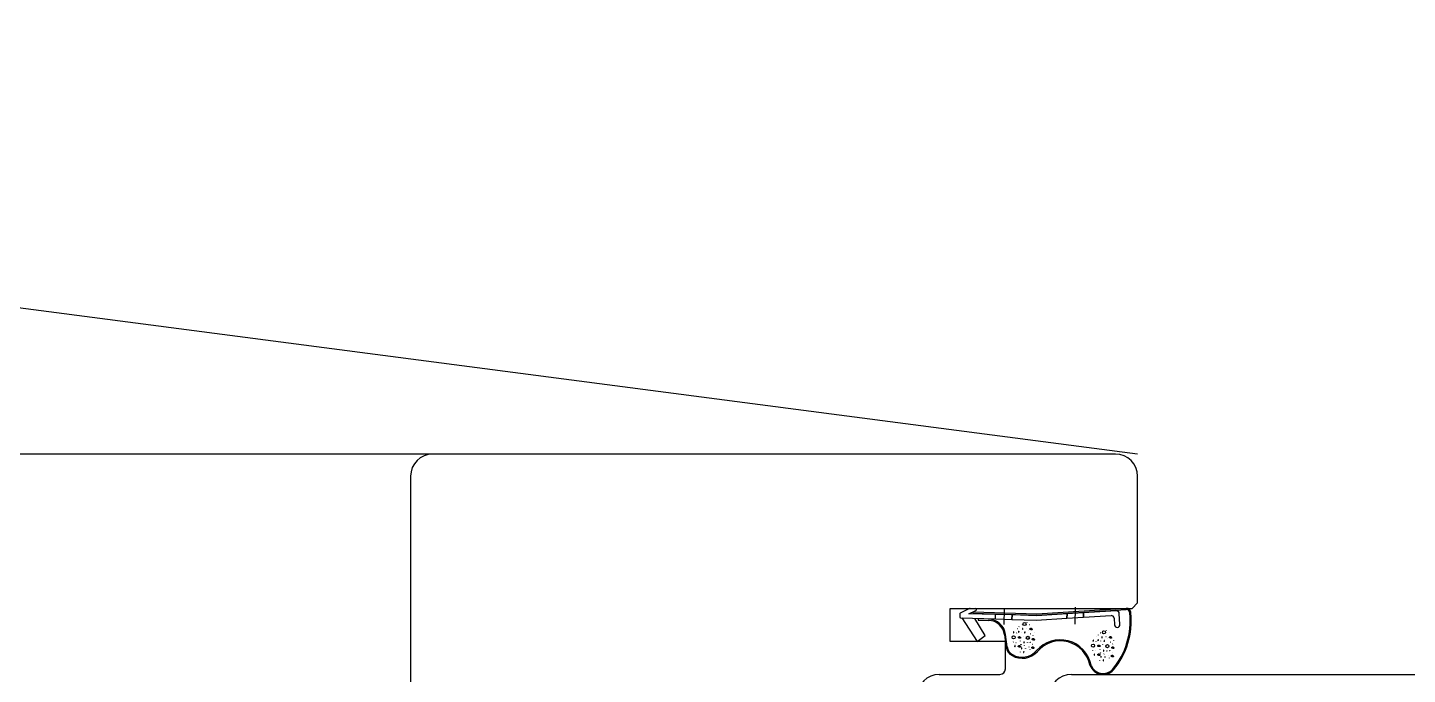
# Model space of a CAD drawing. Header units: centimetres. Extents: x 0.3 to 84.3, y 0.3 to 59.7.
# Drawn here: x 55.6125 to 55.863, y 11.8986 to 12.0161 of the extents above; entities that cross this region are included whole.
import ezdxf

# ---------------------------------------------------------------- set-up
doc = ezdxf.new("R2010")
doc.units = ezdxf.units.CM
doc.linetypes.add('AUSGEZOGEN', pattern=[0])
doc.linetypes.add('VERDECKT', pattern=[9.524999999999999, 6.35, -3.175])
doc.layers.add('Fenster', color=7, linetype='AUSGEZOGEN', lineweight=35)
doc.layers.add('Oeffnungsrichtung Fenster', color=7, linetype='AUSGEZOGEN', lineweight=25)

msp = doc.modelspace()

# ---------------------------------------------------------------- linework, layer by layer
at = {"layer": 'Fenster', "color": 7, "linetype": 'AUSGEZOGEN', "lineweight": 25}
for p, q in [((55.6859987620712, 11.93859898664573), (52.88200580791984, 11.93859940913904)), ((55.80999875917333, 11.93859898664573), (55.6859987620712, 11.93859898664573)), ((55.68199876216468, 11.93459898673923), (55.68199876216468, 11.86059898846861)), ((55.81399875907985, 11.91159898727679), (55.81399875907985, 11.93459898673923)), ((55.81299875910324, 11.91059898730009), (55.81399875907985, 11.91159898727679)), ((55.77999875987439, 11.90459898744035), (55.77999875987439, 11.91059898730009)), ((55.77999875987439, 11.91059898730009), (55.81299875910324, 11.91059898730009)), ((55.78171751173598, 11.90956311575488), (55.78170345198792, 11.90906302969166)), ((55.78348327724357, 11.91056211293808), (55.7817966438435, 11.90971690032016)), ((55.78189775227642, 11.90885748798264), (55.78820167925559, 11.90868025523887)), ((55.78209767327517, 11.90885186727233), (55.78487915829994, 11.90459898744035)), ((55.78338129790168, 11.90961609469892), (55.78464146002833, 11.91021730416542)), ((55.78822416209671, 11.90947993923396), (55.78338129790168, 11.90961609469892)), ((55.78411988191292, 11.9098954481975), (55.78411426120267, 11.90969552719876)), ((55.78411426120267, 11.90969552719876), (55.79573059407185, 11.90936893798644)), ((55.79572705230504, 11.90956911658509), (55.78411988191292, 11.9098954481975)), ((55.78632152234955, 11.90566379245079), (55.78447718941718, 11.9087849679926)), ((55.78508686182639, 11.90866778775044), (55.78508124111613, 11.9084678667517)), ((55.78508124111613, 11.9084678667517), (55.78695401397364, 11.90841521438547)), ((55.78695963468392, 11.90861513538426), (55.78508686182639, 11.90866778775044)), ((55.78820167925559, 11.90868025523887), (55.78822416209671, 11.90947993923396)), ((55.78820167925559, 11.90868025523887), (55.79120049423704, 11.90859594458475)), ((55.79122297707815, 11.90939562857984), (55.78822416209671, 11.90947993923396)), ((55.7897541797473, 11.91059380465663), (55.78973396084817, 11.90766470544986)), ((55.79120049423704, 11.90859594458475), (55.79122297707815, 11.90939562857984)), ((55.79122297707815, 11.90939562857984), (55.79120049423704, 11.90859594458475)), ((55.79120049423704, 11.90859594458475), (55.79562263735399, 11.90847161754855)), ((55.79573180873072, 11.90926886432517), (55.79122297707815, 11.90939562857984)), ((55.79565752865727, 11.90847215931372), (55.80117778992835, 11.90879911512561)), ((55.81192633672155, 11.91059898730009), (55.79572705230504, 11.90956911658509)), ((55.79573059407185, 11.90936893798644), (55.81193902611808, 11.91039939026268)), ((55.80120019957441, 11.90959619567116), (55.79573180873072, 11.90926886432517)), ((55.80117778992835, 11.90879911512561), (55.80120019957441, 11.90959619567116)), ((55.80120019957441, 11.90959619567116), (55.80117778992835, 11.90879911512561)), ((55.80117778992835, 11.90879911512561), (55.80418398113625, 11.90897716678642)), ((55.80420644415939, 11.90977614588219), (55.80120019957441, 11.90959619567116)), ((55.80264848940146, 11.90773585476409), (55.80273490603758, 11.91080957665318)), ((55.80418398113625, 11.90897716678642), (55.80420644415939, 11.90977614588219)), ((55.80420644415939, 11.90977614588219), (55.80418398113625, 11.90897716678642)), ((55.80418398113625, 11.90897716678642), (55.80920854265002, 11.9092747631335)), ((55.81015949346548, 11.91013248830505), (55.80420644415939, 11.90977614588219)), ((55.80973723029388, 11.90880520019642), (55.80980817994202, 11.90760729949934)), ((55.81080643052299, 11.90766642420617), (55.81068818110935, 11.90966292536801)), ((55.79204025043083, 11.90610063905915), (55.79205250768313, 11.90613256984576)), ((55.79216490431328, 11.90691896790231), (55.79217716156561, 11.90695089868891)), ((55.79246325825852, 11.90725244188566), (55.79247551551082, 11.90728437267217)), ((55.79290550771657, 11.90618266699553), (55.79291776496891, 11.90621459778213)), ((55.79383375351436, 11.90698793990614), (55.79384601076674, 11.9070198706927)), ((55.79394228710244, 11.90805733923126), (55.79395454435476, 11.90808927001785)), ((55.7941115848128, 11.90655318280224), (55.79412384206517, 11.90658511358884)), ((55.79440468632077, 11.90764546146389), (55.79441694357313, 11.90767739225048)), ((55.79445694709634, 11.90683946185973), (55.79446087904476, 11.90687253251531)), ((55.79446694192693, 11.90680173478186), (55.79445694709634, 11.90683946185973)), ((55.79446087904476, 11.90687253251531), (55.79447688150446, 11.90690234152144)), ((55.7944888362378, 11.90676463838295), (55.79446694192693, 11.90680173478186)), ((55.79447688150446, 11.90690234152144), (55.79450263722187, 11.90693353580901)), ((55.79454490149382, 11.90674314094367), (55.7944888362378, 11.90676463838295)), ((55.79450263722187, 11.90693353580901), (55.7945423200165, 11.90696007361981)), ((55.7945423200165, 11.90696007361981), (55.79458217824845, 11.90697602003707)), ((55.79457573146142, 11.90673856327754), (55.79454490149382, 11.90674314094367)), ((55.79460814299669, 11.90673686412697), (55.79457573146142, 11.90673856327754)), ((55.79458217824845, 11.90697602003707), (55.79461896117719, 11.90698091350487)), ((55.7946430591074, 11.90673153978928), (55.79460814299669, 11.90673686412697)), ((55.79461896117719, 11.90698091350487), (55.79465760030266, 11.90698441181126)), ((55.79467499843948, 11.90672147993915), (55.7946430591074, 11.90673153978928)), ((55.79465760030266, 11.90698441181126), (55.79469178050059, 11.90698661336319)), ((55.79470600444058, 11.90670631077051), (55.79467499843948, 11.90672147993915)), ((55.79469178050059, 11.90698661336319), (55.79472445574545, 11.90696902762347)), ((55.79473719694039, 11.9066921638977), (55.79470600444058, 11.90670631077051)), ((55.79472445574545, 11.90696902762347), (55.79475116703883, 11.90693035744889)), ((55.79476998192729, 11.90669250845272), (55.79473719694039, 11.9066921638977)), ((55.79475116703883, 11.90693035744889), (55.79478114073032, 11.90690376241078)), ((55.79480594133807, 11.90671022328539), (55.79476998192729, 11.90669250845272)), ((55.79478114073032, 11.90690376241078), (55.79481149842368, 11.90689082365643)), ((55.79484516247975, 11.9067400129748), (55.79480594133807, 11.90671022328539)), ((55.79481149842368, 11.90689082365643), (55.79484073613127, 11.90687175411941)), ((55.79484073613127, 11.90687175411941), (55.79486623930855, 11.90683224913487)), ((55.79486320816005, 11.90676944861789), (55.79484516247975, 11.9067400129748)), ((55.79486778811809, 11.90680028891357), (55.79486320816005, 11.90676944861789)), ((55.79486623930855, 11.90683224913487), (55.79486778811809, 11.90680028891357)), ((55.79527135153459, 11.90624771763532), (55.79528360878697, 11.90627964842193)), ((55.80837560296095, 11.90653737426224), (55.80838786021332, 11.90656930504884)), ((55.80883800217928, 11.90612549649491), (55.80885025943159, 11.90615742728151)), ((55.78999875964072, 11.90459898744035), (55.77999875987439, 11.90459898744035)), ((55.78487915829994, 11.90459898744035), (55.78632152234955, 11.90566379245079)), ((55.78984544033877, 11.90579717331571), (55.79013152889168, 11.90356139961446)), ((55.78999875964072, 11.8995989875572), (55.78999875964072, 11.90459898744035)), ((55.79032991135966, 11.9035867845419), (55.79004382280674, 11.90582255824315)), ((55.79143224289334, 11.9044825071801), (55.79144450014567, 11.90451443796665)), ((55.79192578491033, 11.90439169370944), (55.79193804216271, 11.90442362449603)), ((55.79233193872299, 11.90369207375361), (55.79233587067136, 11.90372514440919)), ((55.7923419335536, 11.90365434667574), (55.79233193872299, 11.90369207375361)), ((55.79233587067136, 11.90372514440919), (55.79235187313103, 11.90375495341523)), ((55.79236382786439, 11.90361725027683), (55.7923419335536, 11.90365434667574)), ((55.79235123949454, 11.90531270276397), (55.79235517144301, 11.90534577341955)), ((55.79236123432516, 11.9052749756861), (55.79235123949454, 11.90531270276397)), ((55.79235187313103, 11.90375495341523), (55.79237762884851, 11.90378614770284)), ((55.79235517144301, 11.90534577341955), (55.79237117390264, 11.90537558242559)), ((55.792383128636, 11.90523787928719), (55.79236123432516, 11.9052749756861)), ((55.79241989312042, 11.90359575283756), (55.79236382786439, 11.90361725027683)), ((55.79237117390264, 11.90537558242559), (55.79239692962012, 11.9054067767132)), ((55.79237762884851, 11.90378614770284), (55.79241731164315, 11.90381268551369)), ((55.79243919389211, 11.90521638184792), (55.792383128636, 11.90523787928719)), ((55.79239692962012, 11.9054067767132), (55.7924366124148, 11.90543331452405)), ((55.79241731164315, 11.90381268551369), (55.79245716987505, 11.90382863193095)), ((55.79245072308802, 11.90359117517137), (55.79241989312042, 11.90359575283756)), ((55.7924366124148, 11.90543331452405), (55.79247647064673, 11.90544926094131)), ((55.79247002385964, 11.90521180418173), (55.79243919389211, 11.90521638184792)), ((55.79248313462327, 11.90358947602085), (55.79245072308802, 11.90359117517137)), ((55.79245716987505, 11.90382863193095), (55.79249395280377, 11.90383352539875)), ((55.79250243539489, 11.90521010503121), (55.79247002385964, 11.90521180418173)), ((55.79247647064673, 11.90544926094131), (55.79251325357546, 11.90545415440906)), ((55.79251805073405, 11.90358415168316), (55.79248313462327, 11.90358947602085)), ((55.79249395280377, 11.90383352539875), (55.79253259192925, 11.90383702370514)), ((55.79253735150566, 11.90520478069352), (55.79250243539489, 11.90521010503121)), ((55.79251325357546, 11.90545415440906), (55.79255189270089, 11.9054576527155)), ((55.79254999006614, 11.90357409183298), (55.79251805073405, 11.90358415168316)), ((55.79253259192925, 11.90383702370514), (55.79256677212718, 11.90383922525708)), ((55.79256929083769, 11.90519472084334), (55.79253735150566, 11.90520478069352)), ((55.79258099606723, 11.90355892266435), (55.79254999006614, 11.90357409183298)), ((55.79255189270089, 11.9054576527155), (55.79258607289879, 11.90545985426743)), ((55.79256677212718, 11.90383922525708), (55.7925994473721, 11.90382163951727)), ((55.79260029683886, 11.9051795516747), (55.79256929083769, 11.90519472084334)), ((55.79261218856701, 11.90354477579149), (55.79258099606723, 11.90355892266435)), ((55.79258607289879, 11.90545985426743), (55.79261874814367, 11.90544226852763)), ((55.7925994473721, 11.90382163951727), (55.79262615866546, 11.90378296934277)), ((55.79263148933866, 11.90516540480185), (55.79260029683886, 11.9051795516747)), ((55.79264497355395, 11.90354512034655), (55.79261218856701, 11.90354477579149)), ((55.79261874814367, 11.90544226852763), (55.79264545943701, 11.90540359835314)), ((55.79262615866546, 11.90378296934277), (55.79265613235692, 11.90375637430462)), ((55.79266427432552, 11.90516574935691), (55.79263148933866, 11.90516540480185)), ((55.79268093296466, 11.90356283517927), (55.79264497355395, 11.90354512034655)), ((55.79264545943701, 11.90540359835314), (55.79267543312857, 11.90537700331497)), ((55.79265613235692, 11.90375637430462), (55.79268649005028, 11.90374343555032)), ((55.79270023373635, 11.90518346418962), (55.79266427432552, 11.90516574935691)), ((55.79267543312857, 11.90537700331497), (55.79270579082191, 11.90536406456068)), ((55.79272015410635, 11.90359262486868), (55.79268093296466, 11.90356283517927)), ((55.79268649005028, 11.90374343555032), (55.79271572775795, 11.90372436601324)), ((55.79273945487801, 11.90521325387904), (55.79270023373635, 11.90518346418962)), ((55.79270579082191, 11.90536406456068), (55.79273502852951, 11.9053449950236)), ((55.79271572775795, 11.90372436601324), (55.79274123093515, 11.90368486102871)), ((55.79273819978669, 11.90362206051173), (55.79272015410635, 11.90359262486868)), ((55.79273502852951, 11.9053449950236), (55.7927605317068, 11.90530549003906)), ((55.79274277974477, 11.90365290080745), (55.79273819978669, 11.90362206051173)), ((55.7927575005583, 11.90524268952209), (55.79273945487801, 11.90521325387904)), ((55.79274123093515, 11.90368486102871), (55.79274277974477, 11.90365290080745)), ((55.79275426118234, 11.90466242999096), (55.79276651843463, 11.90469436077756)), ((55.79276208051638, 11.90527352981781), (55.7927575005583, 11.90524268952209)), ((55.7927605317068, 11.90530549003906), (55.79276208051638, 11.90527352981781)), ((55.79324436585081, 11.90551726359391), (55.79325662310312, 11.90554919438046)), ((55.79347084507181, 11.90379846627575), (55.79348310232413, 11.90383039706235)), ((55.79427953464563, 11.90358991145645), (55.79429179189795, 11.90362184224305)), ((55.79478323340386, 11.90344414641541), (55.79478716535229, 11.90347721707094)), ((55.79478716535229, 11.90347721707094), (55.79480316781189, 11.90350702607707)), ((55.79480316781189, 11.90350702607707), (55.79482892352944, 11.90353822036459)), ((55.79482892352944, 11.90353822036459), (55.79486860632408, 11.90356475817544)), ((55.79486860632408, 11.90356475817544), (55.79490846455597, 11.90358070459274)), ((55.79486955324057, 11.90497234889599), (55.79487348518894, 11.90500541955157)), ((55.79487954807117, 11.90493462181817), (55.79486955324057, 11.90497234889599)), ((55.79487348518894, 11.90500541955157), (55.79488948764862, 11.90503522855766)), ((55.79490144238199, 11.90489752541921), (55.79487954807117, 11.90493462181817)), ((55.79488948764862, 11.90503522855766), (55.79491524336616, 11.90506642284527)), ((55.79495750763802, 11.90487602797989), (55.79490144238199, 11.90489752541921)), ((55.79490846455597, 11.90358070459274), (55.7949452474847, 11.9035855980605)), ((55.79491524336616, 11.90506642284527), (55.79495492616075, 11.90509296065602)), ((55.7949452474847, 11.9035855980605), (55.79498388661011, 11.90358909636693)), ((55.79495200954448, 11.90408394718052), (55.79496426679681, 11.90411587796712)), ((55.79495492616075, 11.90509296065602), (55.79499478439264, 11.90510890707333)), ((55.79498833760561, 11.9048714503138), (55.79495750763802, 11.90487602797989)), ((55.79498388661011, 11.90358909636693), (55.79501806680803, 11.90359129791887)), ((55.79502074914085, 11.90486975116324), (55.79498833760561, 11.9048714503138)), ((55.79499478439264, 11.90510890707333), (55.79503156732134, 11.90511380054109)), ((55.79501806680803, 11.90359129791887), (55.79505074205297, 11.90357371217911)), ((55.79505566525165, 11.90486442682555), (55.79502074914085, 11.90486975116324)), ((55.79503156732134, 11.90511380054109), (55.79507020644685, 11.90511729884752)), ((55.79503832938119, 11.9056121496611), (55.79505058663352, 11.9056440804477)), ((55.79505074205297, 11.90357371217911), (55.79507745334632, 11.90353504200457)), ((55.79508760458371, 11.90485436697541), (55.79505566525165, 11.90486442682555)), ((55.79507020644685, 11.90511729884752), (55.79510438664476, 11.90511950039946)), ((55.79507745334632, 11.90353504200457), (55.79510742703781, 11.90350844696641)), ((55.79511861058482, 11.90483919780677), (55.79508760458371, 11.90485436697541)), ((55.79510438664476, 11.90511950039946), (55.79513706188968, 11.90510191465969)), ((55.79510742703781, 11.90350844696641), (55.79513778473115, 11.90349550821211)), ((55.79514980308461, 11.90482505093392), (55.79511861058482, 11.90483919780677)), ((55.79513706188968, 11.90510191465969), (55.79516377318304, 11.90506324448516)), ((55.79513778473115, 11.90349550821211), (55.7951670224388, 11.90347643867509)), ((55.79518258807153, 11.90482539548898), (55.79514980308461, 11.90482505093392)), ((55.79516377318304, 11.90506324448516), (55.79519374687452, 11.90503664944704)), ((55.7951670224388, 11.90347643867509), (55.79519252561607, 11.9034369336905)), ((55.79521854748232, 11.90484311032161), (55.79518258807153, 11.90482539548898)), ((55.79519374687452, 11.90503664944704), (55.79522410456786, 11.90502371069274)), ((55.79525776862393, 11.90487290001106), (55.79521854748232, 11.90484311032161)), ((55.79522410456786, 11.90502371069274), (55.79525334227554, 11.90500464115567)), ((55.79525334227554, 11.90500464115567), (55.79527884545274, 11.90496513617109)), ((55.79527581430429, 11.90490233565416), (55.79525776862393, 11.90487290001106)), ((55.79528039426234, 11.90493317594988), (55.79527581430429, 11.90490233565416)), ((55.79527884545274, 11.90496513617109), (55.79528039426234, 11.90493317594988)), ((55.80647356628939, 11.90458067409022), (55.8064858235417, 11.90461260487678)), ((55.80659822017174, 11.90539900293334), (55.80661047742406, 11.90543093371994)), ((55.80678455535313, 11.90379273779499), (55.8067884873015, 11.90382580845058)), ((55.80679455018372, 11.90375501071713), (55.80678455535313, 11.90379273779499)), ((55.8067884873015, 11.90382580845058), (55.80680448976116, 11.90385561745666)), ((55.80681644449452, 11.90371791431822), (55.80679455018372, 11.90375501071713)), ((55.80680448976116, 11.90385561745666), (55.80683024547871, 11.90388681174428)), ((55.80687250975057, 11.90369641687894), (55.80681644449452, 11.90371791431822)), ((55.80683024547871, 11.90388681174428), (55.80686992827334, 11.90391334955507)), ((55.80686992827334, 11.90391334955507), (55.80690978650523, 11.90392929597233)), ((55.80690333971816, 11.9036918392128), (55.80687250975057, 11.90369641687894)), ((55.80689657411698, 11.90573247691664), (55.80690883136933, 11.90576440770324)), ((55.80693575125341, 11.90369014006224), (55.80690333971816, 11.9036918392128)), ((55.80690978650523, 11.90392929597233), (55.80694656943398, 11.90393418944009)), ((55.80697066736417, 11.90368481572455), (55.80693575125341, 11.90369014006224)), ((55.80694656943398, 11.90393418944009), (55.80698520855938, 11.90393768774652)), ((55.80700260669624, 11.90367475587441), (55.80697066736417, 11.90368481572455)), ((55.80698520855938, 11.90393768774652), (55.8070193887573, 11.90393988929846)), ((55.80703361269738, 11.90365958670577), (55.80700260669624, 11.90367475587441)), ((55.8070193887573, 11.90393988929846), (55.80705206400225, 11.90392230355869)), ((55.80706480519716, 11.90364543983292), (55.80703361269738, 11.90365958670577)), ((55.80705206400225, 11.90392230355869), (55.8070787752956, 11.90388363338416)), ((55.80709759018406, 11.90364578438798), (55.80706480519716, 11.90364543983292)), ((55.8070787752956, 11.90388363338416), (55.80710874898708, 11.90385703834604)), ((55.80713354959487, 11.90366349922061), (55.80709759018406, 11.90364578438798)), ((55.80710874898708, 11.90385703834604), (55.80713910668043, 11.9038440995917)), ((55.80717277073646, 11.90369328891006), (55.80713354959487, 11.90366349922061)), ((55.80713910668043, 11.9038440995917), (55.80716834438806, 11.90382503005467)), ((55.80716834438806, 11.90382503005467), (55.80719384756529, 11.90378552507009)), ((55.80719081641681, 11.90372272455316), (55.80717277073646, 11.90369328891006)), ((55.80719539637489, 11.90375356484888), (55.80719081641681, 11.90372272455316)), ((55.80719384756529, 11.90378552507009), (55.80719539637489, 11.90375356484888)), ((55.80733882357509, 11.90466270202656), (55.80735108082745, 11.90469463281316)), ((55.80767768170931, 11.90399729862493), (55.80768993896163, 11.90402922941153)), ((55.80826706937287, 11.90546797493717), (55.80827932662519, 11.90549990572377)), ((55.80854490067135, 11.90503321783331), (55.80855715792368, 11.90506514861986)), ((55.80889026295486, 11.90531949689075), (55.80889419490327, 11.90535256754638)), ((55.80890025778546, 11.90528176981298), (55.80889026295486, 11.90531949689075)), ((55.80889419490327, 11.90535256754638), (55.80891019736288, 11.90538237655242)), ((55.80892215209631, 11.90524467341402), (55.80890025778546, 11.90528176981298)), ((55.80891019736288, 11.90538237655242), (55.80893595308043, 11.90541357084003)), ((55.80897821735235, 11.9052231759747), (55.80892215209631, 11.90524467341402)), ((55.80893595308043, 11.90541357084003), (55.80897563587506, 11.90544010865088)), ((55.80897563587506, 11.90544010865088), (55.80901549410701, 11.90545605506809)), ((55.80900904731989, 11.90521859830856), (55.80897821735235, 11.9052231759747)), ((55.80904145885513, 11.90521689915804), (55.80900904731989, 11.90521859830856)), ((55.80901549410701, 11.90545605506809), (55.80905227703575, 11.90546094853585)), ((55.80907637496596, 11.90521157482035), (55.80904145885513, 11.90521689915804)), ((55.80905227703575, 11.90546094853585), (55.80909091616118, 11.90546444684233)), ((55.80910831429796, 11.90520151497017), (55.80907637496596, 11.90521157482035)), ((55.80909091616118, 11.90546444684233), (55.8091250963591, 11.90546664839426)), ((55.80913932029913, 11.90518634580153), (55.80910831429796, 11.90520151497017)), ((55.8091250963591, 11.90546664839426), (55.80915777160396, 11.9054490626545)), ((55.80917051279894, 11.90517219892868), (55.80913932029913, 11.90518634580153)), ((55.80915777160396, 11.9054490626545), (55.80918448289734, 11.90541039247996)), ((55.80920329778581, 11.90517254348374), (55.80917051279894, 11.90517219892868)), ((55.80918448289734, 11.90541039247996), (55.8092144565888, 11.9053837974418)), ((55.80923925719666, 11.90519025831645), (55.80920329778581, 11.90517254348374)), ((55.8092144565888, 11.9053837974418), (55.80924481428215, 11.9053708586875)), ((55.80927847833826, 11.90522004800587), (55.80923925719666, 11.90519025831645)), ((55.80924481428215, 11.9053708586875), (55.80927405198978, 11.90535178915043)), ((55.80927405198978, 11.90535178915043), (55.80929955516705, 11.90531228416594)), ((55.80929652401863, 11.90524948364892), (55.80927847833826, 11.90522004800587)), ((55.80930110397668, 11.90528032394464), (55.80929652401863, 11.90524948364892)), ((55.80929955516705, 11.90531228416594), (55.80930110397668, 11.90528032394464)), ((55.80930286909909, 11.90345238392706), (55.80930680104751, 11.90348545458265)), ((55.80930680104751, 11.90348545458265), (55.80932280350719, 11.90351526358868)), ((55.80932280350719, 11.90351526358868), (55.80934855922462, 11.9035464578763)), ((55.80934855922462, 11.9035464578763), (55.80938824201925, 11.90357299568714)), ((55.80938824201925, 11.90357299568714), (55.80942810025118, 11.9035889421044)), ((55.80942810025118, 11.9035889421044), (55.80946488317993, 11.90359383557216)), ((55.80946488317993, 11.90359383557216), (55.80950352230541, 11.90359733387859)), ((55.80947164523979, 11.90409218469218), (55.80948390249208, 11.90412411547873)), ((55.80950352230541, 11.90359733387859), (55.80953770250333, 11.90359953543052)), ((55.80953770250333, 11.90359953543052), (55.8095703777482, 11.90358194969072)), ((55.8095703777482, 11.90358194969072), (55.80959708904155, 11.90354327951623)), ((55.80959708904155, 11.90354327951623), (55.80962706273304, 11.90351668447807)), ((55.80962706273304, 11.90351668447807), (55.80965742042638, 11.90350374572377)), ((55.80965742042638, 11.90350374572377), (55.80968665813397, 11.9034846761867)), ((55.80968665813397, 11.9034846761867), (55.80971216131132, 11.90344517120216)), ((55.80970466739318, 11.9047277526664), (55.80971692464549, 11.90475968345295)), ((55.7927222267223, 11.90265238962516), (55.79273448397462, 11.90268432041171)), ((55.79447684309284, 11.90308997147572), (55.79448910034517, 11.90312190226232)), ((55.79479322823444, 11.90340641933754), (55.79478323340386, 11.90344414641541)), ((55.79481512254528, 11.90336932293863), (55.79479322823444, 11.90340641933754)), ((55.79487118780138, 11.90334782549931), (55.79481512254528, 11.90336932293863)), ((55.79490201776889, 11.90334324783312), (55.79487118780138, 11.90334782549931)), ((55.79493442930413, 11.90334154868265), (55.79490201776889, 11.90334324783312)), ((55.79496934541496, 11.90333622434496), (55.79493442930413, 11.90334154868265)), ((55.795001284747, 11.90332616449478), (55.79496934541496, 11.90333622434496)), ((55.79503229074815, 11.90331099532609), (55.795001284747, 11.90332616449478)), ((55.79506348324794, 11.90329684845328), (55.79503229074815, 11.90331099532609)), ((55.79509626823481, 11.9032971930084), (55.79506348324794, 11.90329684845328)), ((55.7951322276456, 11.90331490784102), (55.79509626823481, 11.9032971930084)), ((55.79517144878724, 11.90334469753047), (55.7951322276456, 11.90331490784102)), ((55.79518949446762, 11.90337413317357), (55.79517144878724, 11.90334469753047)), ((55.79519407442563, 11.90340497346924), (55.79518949446762, 11.90337413317357)), ((55.79519252561607, 11.9034369336905), (55.79519407442563, 11.90340497346924)), ((55.80586555875183, 11.90296254221112), (55.80587781600418, 11.90299447299772)), ((55.8063591007689, 11.9028717287405), (55.80637135802123, 11.90290365952706)), ((55.80676525458151, 11.90217210878464), (55.80676918652992, 11.90220517944022)), ((55.80677524941209, 11.90213438170677), (55.80676525458151, 11.90217210878464)), ((55.80676918652992, 11.90220517944022), (55.80678518898954, 11.9022349884463)), ((55.80679714372297, 11.90209728530786), (55.80677524941209, 11.90213438170677)), ((55.80678518898954, 11.9022349884463), (55.80681094470702, 11.90226618273391)), ((55.80685320897901, 11.90207578786858), (55.80679714372297, 11.90209728530786)), ((55.80681094470702, 11.90226618273391), (55.80685062750167, 11.90229272054472)), ((55.80685062750167, 11.90229272054472), (55.80689048573361, 11.90230866696197)), ((55.80688403894654, 11.90207121020244), (55.80685320897901, 11.90207578786858)), ((55.80691645048178, 11.90206951105188), (55.80688403894654, 11.90207121020244)), ((55.80689048573361, 11.90230866696197), (55.80692726866235, 11.90231356042973)), ((55.80695136659256, 11.90206418671419), (55.80691645048178, 11.90206951105188)), ((55.80692726866235, 11.90231356042973), (55.80696590778783, 11.90231705873616)), ((55.80698330592463, 11.90205412686406), (55.80695136659256, 11.90206418671419)), ((55.80696590778783, 11.90231705873616), (55.80700008798573, 11.9023192602881)), ((55.80701431192573, 11.90203895769541), (55.80698330592463, 11.90205412686406)), ((55.80700008798573, 11.9023192602881), (55.8070327632306, 11.90230167454834)), ((55.80704550442554, 11.90202481082256), (55.80701431192573, 11.90203895769541)), ((55.8070327632306, 11.90230167454834), (55.80705947452395, 11.9022630043738)), ((55.8070782894124, 11.90202515537763), (55.80704550442554, 11.90202481082256)), ((55.80705947452395, 11.9022630043738), (55.80708944821544, 11.90223640933568)), ((55.80711424882326, 11.90204287021029), (55.8070782894124, 11.90202515537763)), ((55.80708944821544, 11.90223640933568), (55.80711980590878, 11.90222347058134)), ((55.8071534699649, 11.90207265989971), (55.80711424882326, 11.90204287021029)), ((55.80711980590878, 11.90222347058134), (55.80714904361639, 11.90220440104432)), ((55.80714904361639, 11.90220440104432), (55.80717454679373, 11.90216489605973)), ((55.8071715156452, 11.9021020955428), (55.8071534699649, 11.90207265989971)), ((55.80715554258074, 11.90113242465618), (55.80716779983311, 11.90116435544278)), ((55.80717609560328, 11.90213293583847), (55.8071715156452, 11.9021020955428)), ((55.80717454679373, 11.90216489605973), (55.80717609560328, 11.90213293583847)), ((55.80718757704083, 11.90314246502203), (55.80719983429315, 11.90317439580858)), ((55.80790416093032, 11.90227850130678), (55.80791641818264, 11.90231043209338)), ((55.80871285050414, 11.90206994648757), (55.80872510775647, 11.90210187727408)), ((55.80891015895136, 11.90157000650679), (55.80892241620369, 11.9016019372934)), ((55.80921654926241, 11.90192418144643), (55.8092204812108, 11.90195725210206)), ((55.80922654409295, 11.90188645436861), (55.80921654926241, 11.90192418144643)), ((55.8092204812108, 11.90195725210206), (55.80923648367047, 11.9019870611081)), ((55.80924843840383, 11.90184935796965), (55.80922654409295, 11.90188645436861)), ((55.80923648367047, 11.9019870611081), (55.80926223938796, 11.90201825539571)), ((55.80930450365986, 11.90182786053033), (55.80924843840383, 11.90184935796965)), ((55.80926223938796, 11.90201825539571), (55.80930192218253, 11.90204479320646)), ((55.80930192218253, 11.90204479320646), (55.80934178041447, 11.90206073962377)), ((55.80931286392967, 11.90341465684919), (55.80930286909909, 11.90345238392706)), ((55.80933533362747, 11.90182328286424), (55.80930450365986, 11.90182786053033)), ((55.80933475824055, 11.90337756045028), (55.80931286392967, 11.90341465684919)), ((55.8093908234966, 11.90335606301101), (55.80933475824055, 11.90337756045028)), ((55.80936774516272, 11.90182158371368), (55.80933533362747, 11.90182328286424)), ((55.80934178041447, 11.90206073962377), (55.80937856334322, 11.90206563309153)), ((55.80940266127345, 11.90181625937603), (55.80936774516272, 11.90182158371368)), ((55.80937856334322, 11.90206563309153), (55.80941720246869, 11.90206913139796)), ((55.80938532540304, 11.90256398221154), (55.80939758265536, 11.90259591299814)), ((55.80942165346412, 11.90335148534482), (55.8093908234966, 11.90335606301101)), ((55.80943460060552, 11.90180619952585), (55.80940266127345, 11.90181625937603)), ((55.80941720246869, 11.90206913139796), (55.80945138266662, 11.90207133294994)), ((55.80945406499944, 11.9033497861943), (55.80942165346412, 11.90335148534482)), ((55.80946560660662, 11.90179103035717), (55.80943460060552, 11.90180619952585)), ((55.80945138266662, 11.90207133294994), (55.80948405791153, 11.90205374721013)), ((55.80948898111016, 11.90334446185661), (55.80945406499944, 11.9033497861943)), ((55.8094967991064, 11.90177688348435), (55.80946560660662, 11.90179103035717)), ((55.80948405791153, 11.90205374721013), (55.80951076920484, 11.90201507703564)), ((55.80952092044223, 11.90333440200644), (55.80948898111016, 11.90334446185661)), ((55.80952958409333, 11.90177722803942), (55.8094967991064, 11.90177688348435)), ((55.80951076920484, 11.90201507703564), (55.80954074289637, 11.90198848199748)), ((55.80955192644333, 11.9033192328378), (55.80952092044223, 11.90333440200644)), ((55.80956554350411, 11.90179494287204), (55.80952958409333, 11.90177722803942)), ((55.80954074289637, 11.90198848199748), (55.80957110058971, 11.90197554324318)), ((55.80958311894312, 11.90330508596494), (55.80955192644333, 11.9033192328378)), ((55.80960476464577, 11.9018247325615), (55.80956554350411, 11.90179494287204)), ((55.80957110058971, 11.90197554324318), (55.80960033829732, 11.90195647370611)), ((55.80961590392999, 11.90330543052001), (55.80958311894312, 11.90330508596494)), ((55.80960033829732, 11.90195647370611), (55.80962584147458, 11.90191696872157)), ((55.80962281032608, 11.90185416820459), (55.80960476464577, 11.9018247325615)), ((55.80965186334083, 11.90332314535267), (55.80961590392999, 11.90330543052001)), ((55.80962739028412, 11.90188500850032), (55.80962281032608, 11.90185416820459)), ((55.80962584147458, 11.90191696872157), (55.80962739028412, 11.90188500850032)), ((55.80969108448247, 11.90335293504213), (55.80965186334083, 11.90332314535267)), ((55.8097091301628, 11.90338237068518), (55.80969108448247, 11.90335293504213)), ((55.80971371012086, 11.9034132109809), (55.8097091301628, 11.90338237068518)), ((55.80971216131132, 11.90344517120216), (55.80971371012086, 11.9034132109809)), ((55.77799875992119, 11.89859898758055), (55.78899875966413, 11.89859898758055)), ((55.80199875936028, 11.89859898758055), (55.94599875621905, 11.89859898758055))]:
    msp.add_line(p, q, dxfattribs=at)
for centre, radius in [((55.79286619550257, 11.90766936470731), 2.300388839435657e-05), ((55.79346480807843, 11.9077470542576), 0.0002807631991817866), ((55.79460883311663, 11.90597623907738), 2.300388839435657e-05), ((55.80729951136114, 11.90614939973829), 2.300388839435657e-05), ((55.80789812393694, 11.90622708928867), 0.0002807631991817866), ((55.79148812070396, 11.90533985365777), 0.0002807631991817866), ((55.7928503926195, 11.90400089445956), 2.300388839435657e-05), ((55.7940836145991, 11.90524876483222), 0.0002807631991817866), ((55.79401283372307, 11.90434970531655), 2.300388839435657e-05), ((55.79452251327992, 11.90444803659675), 2.300388839435657e-05), ((55.80592143656247, 11.90381988868884), 0.0002807631991817866), ((55.80851693045767, 11.90372879986325), 0.0002807631991817866), ((55.80904214897509, 11.9044562741084), 2.300388839435657e-05), ((55.79365604321953, 11.90326690109268), 2.300388839435657e-05), ((55.807283708478, 11.90248092949058), 2.300388839435657e-05), ((55.80808935907805, 11.90174693612374), 2.300388839435657e-05), ((55.80844614958164, 11.90282974034757), 2.300388839435657e-05), ((55.80895582913837, 11.90292807162782), 2.300388839435657e-05)]:
    msp.add_circle(centre, radius, dxfattribs=at)
for centre, radius, start, end in [((55.68599876207114, 11.93459898673922), 0.003999999906519633, 90, 180), ((55.80999875917325, 11.93459898673922), 0.003999999906519862, 0, 90), ((55.78190337298656, 11.90905740898142), 0.0001999999953259703, 178.3895730415396, 268.3895730451149), ((55.78191743273464, 11.90955749504464), 0.0001999999953259703, 127.152924966605, 178.389573044083), ((55.78359910380516, 11.91039906630139), 0.0001999999953259703, 88.38957304309443, 125.3895730437625), ((55.78455154620371, 11.91039989477034), 0.0002035284374613502, 296.2172034597095, 78.01582089355468), ((55.78686970331942, 11.90541639940406), 0.003199999925215753, 7.291914939423546, 88.38957304347059), ((55.79563387877442, 11.90887145954611), 0.0003999999906514859, 268.3895730420699, 273.389573042698), ((55.80923810500332, 11.90877563784305), 0.0004999999883148121, 3.389573043295607, 93.38957304310442), ((55.79915104062731, 11.90825101562813), 0.01350814800066859, 319.7292963215095, 6.388950992986871), ((55.79899308276288, 11.90829877226583), 0.01385738919255645, 320.2094503774157, 5.982018791175564), ((55.81018905581882, 11.90963336301456), 0.0004999999883148121, 3.389573043140573, 93.38957304310442), ((55.81197709430761, 11.90980059915045), 0.0007999999813038815, 355.8667928273233, 93.6376878037632), ((55.81197709430761, 11.90980059915045), 0.0005999999859776835, 355.5614974663799, 93.6376878037632), ((55.78686970331942, 11.90541639940406), 0.002999999929889782, 7.291914939424749, 88.38957304336002), ((55.79163084063145, 11.90622168904815), 0.0001562929978817403, 177.9171350236806, 188.9865637443073), ((55.79175391357595, 11.90621721302377), 0.0002794473094061711, 169.6444464763644, 177.9171350250136), ((55.79155101679498, 11.9062090653826), 7.547714669142226e-05, 188.9865637462416, 209.9236673304572), ((55.79175391357595, 11.90621721302377), 0.0002794473094052617, 161.3717579284273, 169.6444464758406), ((55.79149782018318, 11.90617844672729), 1.409814734531567e-05, 209.923667341709, 259.6444464819301), ((55.79163721118644, 11.90625655176731), 0.0001562929978812856, 150.3023292076796, 161.3717579299355), ((55.79149782018318, 11.90617844672729), 1.409814734531567e-05, 259.6444464819301, 309.3652255865205), ((55.79156701036354, 11.90629658982752), 7.547714669119487e-05, 129.3652256192449, 150.302329201539), ((55.79145888985293, 11.90622589997741), 7.547714669119487e-05, 309.3652256201001, 330.302329206554), ((55.7915280800333, 11.90634404307765), 1.409814734531567e-05, 79.64444648322777, 129.3652255865205), ((55.79138868903004, 11.90626593803762), 0.0001562929978819677, 330.302329207114, 341.3717579299356), ((55.7915280800333, 11.90634404307765), 1.409814734531567e-05, 29.92366734170897, 79.64444648322777), ((55.79127198664059, 11.90630527678117), 0.0002794473094066259, 341.3717579288926, 349.6444464767226), ((55.79147488342144, 11.90631342442229), 7.547714669142226e-05, 8.986563747084144, 29.92366732847313), ((55.79127198664059, 11.90630527678117), 0.0002794473094061711, 349.6444464767226, 357.9171350250135), ((55.79139505958503, 11.90630080075675), 0.0001562929978821951, 357.9171350235859, 8.986563746643885), ((55.79253026229922, 11.90628955407932), 0.0001562929978815129, 177.9171350236806, 188.9865637468802), ((55.79265333524368, 11.9062850780549), 0.0002794473094061711, 169.6444464763644, 177.9171350250136), ((55.79245043846274, 11.90627693041373), 7.547714669142223e-05, 188.986563748416, 209.9236673308105), ((55.79265333524368, 11.9062850780549), 0.0002794473094054891, 161.3717579280822, 169.6444464758406), ((55.79239724185096, 11.90624631175842), 1.40981473450883e-05, 209.923667341709, 259.6444464806323), ((55.79253663285417, 11.90632441679844), 0.0001562929978810582, 150.3023292071139, 161.3717579293185), ((55.79239724185096, 11.90624631175842), 1.40981473450883e-05, 259.6444464806323, 309.3652255865205), ((55.79246643203134, 11.9063644548587), 7.547714669142226e-05, 129.3652256183896, 150.3023292042113), ((55.79235831152071, 11.90629376500855), 7.547714669142226e-05, 309.3652256192449, 330.3023292053826), ((55.79242750170107, 11.90641190810879), 1.409814734531567e-05, 79.64444648193006, 129.3652255910994), ((55.79228811069775, 11.90633380306875), 0.0001562929978821951, 330.3023292065483, 341.3717579293185), ((55.79242750170107, 11.90641190810879), 1.40981473450883e-05, 29.92366733545213, 79.64444648063237), ((55.79217140830836, 11.9063731418123), 0.0002794473094061711, 341.3717579280822, 349.6444464763644), ((55.79237430508928, 11.90638128945342), 7.547714669142223e-05, 8.986563747084144, 29.9236673296418), ((55.79217140830836, 11.9063731418123), 0.0002794473094061711, 349.6444464763644, 357.9171350247023), ((55.79229448125275, 11.90636866578788), 0.0001562929978819677, 357.9171350235859, 8.986563746643885), ((55.79324605977249, 11.90682379828645), 0.0001562929978815129, 177.9171350262837, 188.9865637468802), ((55.79336913271695, 11.90681932226202), 0.0002794473094061711, 169.6444464767226, 177.9171350250664), ((55.79316623593602, 11.9068111746209), 7.547714669142223e-05, 188.9865637470841, 209.9236673284731), ((55.79336913271695, 11.90681932226202), 0.0002794473094052617, 161.3717579267017, 169.6444464761024), ((55.79311303932424, 11.90678055596553), 1.40981473450883e-05, 209.9236673229385, 259.6444464819301), ((55.79325243032745, 11.90685866100556), 0.0001562929978812856, 150.3023292076796, 161.3717579274672), ((55.79311303932424, 11.90678055596553), 1.40981473450883e-05, 259.6444464819301, 309.3652255865205), ((55.7931822295046, 11.90689869906577), 7.547714669119487e-05, 129.3652256209554, 150.3023292115689), ((55.79307410899398, 11.90682800921567), 7.547714669119487e-05, 309.3652256192449, 330.3023292042113), ((55.79314329917435, 11.90694615231591), 1.40981473450883e-05, 79.64444648193006, 129.3652255865205), ((55.79300390817102, 11.90686804727588), 0.0001562929978821951, 330.302329207114, 341.3717579299356), ((55.79314329917435, 11.90694615231591), 1.40981473450883e-05, 29.92366734170897, 79.64444648193006), ((55.79288720578163, 11.90690738601942), 0.0002794473094059438, 341.3717579284273, 349.6444464764607), ((55.79309010256256, 11.90691553366059), 7.547714669142226e-05, 8.986563748416044, 29.9236673308105), ((55.79288720578163, 11.90690738601942), 0.0002794473094059438, 349.6444464764607, 357.9171350250664), ((55.79301027872604, 11.906902909995), 0.0001562929978821951, 357.9171350236806, 8.986563746880202), ((55.79364423317154, 11.90617273776478), 0.0001562929978817403, 177.9171350236806, 188.9865637468802), ((55.79376730611594, 11.9061682617404), 0.0002794473094061711, 169.6444464763644, 177.9171350247024), ((55.79356440933501, 11.90616011409924), 7.547714669142226e-05, 188.986563748416, 209.9236673308105), ((55.79376730611594, 11.9061682617404), 0.0002794473094052617, 161.3717579284273, 169.6444464761024), ((55.79351121272322, 11.90612949544388), 1.409814734531567e-05, 209.9236673436004, 259.6444465090389), ((55.79365060372655, 11.90620760048391), 0.0001562929978812856, 150.3023292076796, 161.3717579299355), ((55.79351121272322, 11.90612949544388), 1.409814734531567e-05, 259.6444465090389, 309.3652256357499), ((55.79358040290359, 11.90624763854416), 7.547714669119487e-05, 129.3652256234149, 150.3023292042113), ((55.79347228239297, 11.90617694869401), 7.547714669119487e-05, 309.3652256201001, 330.3023292103975), ((55.79354147257333, 11.90629509179424), 1.409814734531567e-05, 79.64444648193006, 129.3652256088458), ((55.79340208157013, 11.90621698675421), 0.0001562929978819677, 330.3023292065483, 341.3717579268501), ((55.79354147257333, 11.90629509179424), 1.409814734531567e-05, 29.92366733734357, 79.64444648193006), ((55.79328537918062, 11.90625632549776), 0.0002794473094061711, 341.3717579265814, 349.6444464767226), ((55.79348827596154, 11.90626447313888), 7.547714669119487e-05, 8.986563747573518, 29.9236673308105), ((55.79328537918062, 11.90625632549776), 0.0002794473094059438, 349.6444464761988, 357.9171350250135), ((55.79340845212506, 11.90625184947339), 0.0001562929978819677, 357.9171350262836, 8.986563746880202), ((55.81030730523241, 11.90763686185273), 0.0004999999883150395, 183.3895730433438, 273.3895730430924), ((55.81030730523241, 11.90763686185273), 0.0004999999883150395, 273.3895730430924, 3.389573043092374), ((55.79211535357114, 11.90381524888889), 0.001999999953259703, 187.2919149393825, 243.1677094896191), ((55.79211535357114, 11.90381524888889), 0.001799999957933733, 187.2919149394073, 243.3619645676677), ((55.79185565619019, 11.90368783594648), 0.0001562929978817403, 177.9171350236806, 188.9865637468802), ((55.79197872913458, 11.90368335992202), 0.0002794473094061711, 169.6444464763644, 177.9171350250136), ((55.79177583235366, 11.9036752122809), 7.547714669142226e-05, 188.9865637475735, 209.9236673281198), ((55.79197872913458, 11.90368335992202), 0.0002794473094057164, 161.3717579280822, 169.6444464758406), ((55.79172263574186, 11.90364459362558), 1.409814734531567e-05, 209.9236673291953, 259.6444464806323), ((55.79186202674519, 11.90372269866556), 0.0001562929978812856, 150.3023292065483, 161.3717579293185), ((55.79172263574186, 11.90364459362558), 1.409814734531567e-05, 259.6444464806323, 309.3652256357499), ((55.79179182592222, 11.90376273672586), 7.547714669119487e-05, 129.3652256192449, 150.3023292027104), ((55.79168370541161, 11.90369204687571), 7.547714669142226e-05, 309.3652256192449, 330.3023292103975), ((55.79175289559197, 11.9038101899759), 1.409814734531567e-05, 79.64444648193006, 129.3652255865205), ((55.79161350458877, 11.90373208493592), 0.0001562929978821951, 330.3023292065483, 341.3717579268501), ((55.79175289559197, 11.9038101899759), 1.409814734531567e-05, 29.92366732293844, 79.64444648193006), ((55.79149680219927, 11.90377142367946), 0.0002794473094061711, 341.3717579270468, 349.6444464763644), ((55.79169969898019, 11.90377957132058), 7.54771466909675e-05, 8.986563747573518, 29.92366732811983), ((55.79149680219927, 11.90377142367946), 0.0002794473094059438, 349.6444464758405, 357.9171350250135), ((55.79161987514366, 11.90376694765509), 0.0001562929978821951, 357.9171350262836, 8.986563746236978), ((55.79351811070737, 11.90438307800704), 0.0001562929978817403, 177.9171350236806, 188.9865637436642), ((55.79364118365189, 11.90437860198267), 0.0002794473094061711, 169.6444464763644, 177.9171350250664), ((55.79343828687096, 11.90437045434155), 7.547714669142226e-05, 188.9865637470841, 209.9236673319792), ((55.79364118365189, 11.90437860198267), 0.0002794473094052617, 161.3717579284273, 169.6444464761024), ((55.79338509025912, 11.90433983568622), 1.409814734531567e-05, 209.923667341709, 259.6444464819301), ((55.79352448126238, 11.90441794072621), 0.0001562929978812856, 150.3023292076796, 161.3717579299355), ((55.79338509025912, 11.90433983568622), 1.409814734531567e-05, 259.6444464819301, 309.3652255865205), ((55.79345428043948, 11.90445797878642), 7.547714669119487e-05, 129.3652256301508, 150.3023292127402), ((55.79334615992886, 11.90438728893636), 7.547714669142226e-05, 309.3652256201001, 330.3023292038817), ((55.79341535010922, 11.90450543203655), 1.409814734531567e-05, 79.64444648193006, 129.3652256088458), ((55.79327595910594, 11.90442732699657), 0.0001562929978819677, 330.3023292065483, 341.3717579293185), ((55.79341535010922, 11.90450543203655), 1.409814734531567e-05, 29.9236673561141, 79.64444648193006), ((55.79315925671651, 11.90446666574002), 0.0002794473094061711, 341.3717579276168, 349.6444464763644), ((55.79336215349744, 11.90447481338123), 7.547714669142226e-05, 8.986563747084144, 29.92366732847313), ((55.79315925671651, 11.90446666574002), 0.0002794473094059438, 349.6444464758405, 357.9171350250135), ((55.79328232966095, 11.90446218971564), 0.0001562929978821951, 357.9171350236806, 8.986563746880202), ((55.79996213265468, 11.89917187089594), 0.005707174965564687, 11.35690813749205, 139.0069184798656), ((55.79996213265468, 11.89917187089594), 0.005507174970238716, 11.32190718511165, 139.0115666745126), ((55.80606415649002, 11.90470172407921), 0.0001562929978817403, 177.9171350236806, 188.986563746237), ((55.80618722943441, 11.90469724805484), 0.0002794473094061711, 169.6444464767226, 177.9171350250664), ((55.80598433265349, 11.90468910041363), 7.547714669119487e-05, 188.986563748416, 209.9236673308105), ((55.80618722943441, 11.90469724805484), 0.0002794473094052617, 161.3717579287725, 169.6444464764607), ((55.80593113604169, 11.90465848175831), 1.40981473450883e-05, 209.9236673498573, 259.6444465103366), ((55.80607052704502, 11.90473658679834), 0.0001562929978810582, 150.3023292071139, 161.3717579293185), ((55.80593113604169, 11.90465848175831), 1.40981473450883e-05, 259.6444465103366, 309.3652256357499), ((55.80600032622206, 11.90477662485859), 7.547714669119487e-05, 129.3652256234149, 150.3023292053826), ((55.80589220571144, 11.90470593500844), 7.547714669119487e-05, 309.3652256209554, 330.3023292103975), ((55.80596139589181, 11.90482407810872), 1.40981473450883e-05, 79.64444648063237, 129.3652256088458), ((55.80582200488862, 11.90474597306865), 0.0001562929978821951, 330.302329207114, 341.3717579268501), ((55.80596139589181, 11.90482407810872), 1.40981473450883e-05, 29.92366733734357, 79.64444648063237), ((55.8057053024991, 11.90478531181219), 0.0002794473094063986, 341.3717579270468, 349.6444464763644), ((55.80590819928001, 11.90479345945331), 7.547714669142226e-05, 8.986563747573518, 29.9236673308105), ((55.8057053024991, 11.90478531181219), 0.0002794473094059438, 349.6444464761025, 357.9171350250664), ((55.80582837544355, 11.90478083578782), 0.0001562929978819677, 357.9171350261892, 8.98656374728707), ((55.80696357815773, 11.90476958911034), 0.0001562929978817403, 177.9171350236806, 188.986563746237), ((55.80708665110218, 11.90476511308597), 0.0002794473094059438, 169.6444464758406, 177.9171350247024), ((55.80688375432121, 11.9047569654448), 7.547714669142223e-05, 188.9865637462416, 209.9236673281198), ((55.80708665110218, 11.90476511308597), 0.0002794473094052617, 161.3717579284273, 169.6444464758406), ((55.80683055770941, 11.90472634678949), 1.40981473450883e-05, 209.9236673291953, 259.6444464806323), ((55.80696994871275, 11.90480445182952), 0.0001562929978812856, 150.3023292076796, 161.3717579299355), ((55.80683055770941, 11.90472634678949), 1.40981473450883e-05, 259.6444464806323, 309.3652256357499), ((55.80689974788979, 11.90484448988972), 7.547714669119487e-05, 129.3652256234149, 150.3023292042113), ((55.80679162737923, 11.90477380003958), 7.547714669142226e-05, 309.3652256201001, 330.3023292103975), ((55.80686081755952, 11.90489194313985), 1.409814734531567e-05, 79.64444648193006, 129.3652255865205), ((55.80672142655632, 11.90481383809983), 0.0001562929978821951, 330.302329207114, 341.3717579266352), ((55.80686081755952, 11.90489194313985), 1.40981473450883e-05, 29.92366732293844, 79.64444648193006), ((55.80660472416682, 11.90485317684333), 0.0002794473094061711, 341.3717579265814, 349.6444464767226), ((55.80680762094774, 11.90486132448449), 7.547714669142223e-05, 8.986563747573518, 29.9236673308105), ((55.80660472416682, 11.90485317684333), 0.0002794473094061711, 349.6444464767226, 357.9171350250135), ((55.80672779711132, 11.90484870081895), 0.0001562929978817403, 357.9171350262836, 8.986563746236978), ((55.80767937563101, 11.90530383331747), 0.0001562929978812856, 177.9171350236806, 188.9865637468802), ((55.80780244857546, 11.90529935729309), 0.0002794473094061711, 169.6444464767226, 177.9171350250664), ((55.80759955179454, 11.90529120965192), 7.547714669142223e-05, 188.9865637475735, 209.9236673281198), ((55.80780244857546, 11.90529935729309), 0.0002794473094052617, 161.3717579284273, 169.6444464761988), ((55.80754635518277, 11.90526059099656), 1.40981473450883e-05, 209.923667341709, 259.6444464806323), ((55.80768574618601, 11.90533869603659), 0.0001562929978812856, 150.3023292071139, 161.3717579293185), ((55.80754635518277, 11.90526059099656), 1.40981473450883e-05, 259.6444464806323, 309.3652255865205), ((55.80761554536305, 11.90537873409684), 7.547714669142226e-05, 129.3652256183896, 150.302329201539), ((55.8075074248525, 11.90530804424669), 7.547714669119487e-05, 309.3652256201001, 330.3023292038817), ((55.80757661503286, 11.90542618734698), 1.40981473450883e-05, 79.64444648063237, 129.3652256088458), ((55.80743722402958, 11.9053480823069), 0.0001562929978821951, 330.302329207114, 341.3717579299356), ((55.80757661503286, 11.90542618734698), 1.409814734531567e-05, 29.9236673561141, 79.64444648193006), ((55.80732052164009, 11.90538742105045), 0.0002794473094061711, 341.3717579276168, 349.6444464763644), ((55.80752341842108, 11.90539556869157), 7.547714669142226e-05, 8.986563747084144, 29.92366732847313), ((55.80732052164009, 11.90538742105045), 0.0002794473094057164, 349.6444464758405, 357.9171350250135), ((55.8074435945846, 11.90538294502607), 0.0001562929978821951, 357.9171350236806, 8.986563746236978), ((55.80807754903006, 11.90465277279585), 0.0001562929978815129, 177.9171350236806, 188.9865637468802), ((55.80820062197451, 11.90464829677143), 0.0002794473094061711, 169.6444464777975, 177.9171350250664), ((55.80799772519359, 11.90464014913031), 7.547714669142226e-05, 188.9865637475735, 209.9236673281198), ((55.80820062197451, 11.90464829677143), 0.0002794473094052617, 161.3717579284273, 169.6444464777975), ((55.8079445285818, 11.90460953047495), 1.40981473450883e-05, 209.9236673373436, 259.6444465090389), ((55.808083919585, 11.90468763551498), 0.0001562929978810582, 150.3023292071139, 161.3717579293185), ((55.8079445285818, 11.90460953047495), 1.40981473450883e-05, 259.6444465090389, 309.3652256403288), ((55.80801371876215, 11.90472767357518), 7.547714669119487e-05, 129.3652256209554, 150.302329201539), ((55.80790559825154, 11.90465698372503), 7.547714669119487e-05, 309.3652256209554, 330.3023292027104), ((55.8079747884319, 11.90477512682531), 1.40981473450883e-05, 79.64444648193006, 129.3652256449077), ((55.80783539742862, 11.90469702178529), 0.0001562929978821951, 330.3023292059826, 341.3717579274672), ((55.8079747884319, 11.90477512682531), 1.40981473450883e-05, 29.92366731042478, 79.64444648193006), ((55.80771869503918, 11.90473636052883), 0.0002794473094061711, 341.3717579280822, 349.6444464777974), ((55.80792159182012, 11.90474450817), 7.547714669142226e-05, 8.986563747573518, 29.9236673308105), ((55.80771869503918, 11.90473636052883), 0.0002794473094061711, 349.6444464763644, 357.9171350250664), ((55.80784176798358, 11.90473188450441), 0.0001562929978819677, 357.9171350262836, 8.986563746236978), ((55.79305486537373, 11.90517432211959), 0.003643768270766486, 239.6291097979137, 319.0055955382035), ((55.79305486537373, 11.90517432211959), 0.003443768275440515, 239.5250624203956, 319.0129519660906), ((55.79306277877816, 11.90329352091602), 0.0001562929978812856, 177.9171350262837, 188.986563746237), ((55.79318585172268, 11.90328904489165), 0.0002794473094059438, 169.6444464757442, 177.9171350250664), ((55.79298295494176, 11.90328089725048), 7.547714669142223e-05, 188.9865637475735, 209.9236673308105), ((55.79318585172268, 11.90328904489165), 0.0002794473094052617, 161.3717579263565, 169.6444464757442), ((55.7929297583299, 11.90325027859516), 1.40981473450883e-05, 209.9236673229385, 259.6444464819301), ((55.79306914933317, 11.90332838363519), 0.0001562929978812856, 150.3023292076796, 161.3717579274672), ((55.7929297583299, 11.90325027859516), 1.40981473450883e-05, 259.6444464819301, 309.3652255865205), ((55.79299894851032, 11.9033684216954), 7.547714669142226e-05, 129.3652256209554, 150.3023292115689), ((55.79289082799971, 11.90329773184525), 7.547714669119487e-05, 309.3652256192449, 330.3023292015391), ((55.79296001818001, 11.90341587494553), 1.409814734508829e-05, 79.64444648193006, 129.3652255865205), ((55.79282062717675, 11.9033377699055), 0.0001562929978821951, 330.302329207114, 341.3717579299356), ((55.79296001818001, 11.90341587494553), 1.40981473450883e-05, 29.92366731042478, 79.64444648193006), ((55.79270392478735, 11.90337710864901), 0.0002794473094061711, 341.3717579280822, 349.6444464777974), ((55.79290682156827, 11.90338525629017), 7.547714669142223e-05, 8.986563747573518, 29.92366732811983), ((55.79270392478735, 11.90337710864901), 0.0002794473094061711, 349.6444464781557, 357.9171350250135), ((55.79282699773176, 11.90337263262462), 0.0001562929978819677, 357.9171350236806, 8.986563746880202), ((55.79346095217726, 11.90264246039441), 0.0001562929978817403, 177.9171350236806, 188.986563746237), ((55.79358402512165, 11.90263798436998), 0.0002794473094061711, 169.6444464763644, 177.9171350250136), ((55.79338112834073, 11.90262983672882), 7.547714669142226e-05, 188.9865637462416, 209.9236673281198), ((55.79358402512165, 11.90263798436998), 0.0002794473094052617, 161.3717579284273, 169.6444464758406), ((55.79332793172894, 11.9025992180735), 1.40981473450883e-05, 209.9236673291953, 259.6444464806323), ((55.79346732273226, 11.90267732311353), 0.0001562929978810582, 150.3023292076796, 161.3717579299355), ((55.79332793172894, 11.9025992180735), 1.40981473450883e-05, 259.6444464806323, 309.3652256357499), ((55.7933971219093, 11.90271736117378), 7.547714669119487e-05, 129.3652256192449, 150.302329201539), ((55.79328900139868, 11.90264667132364), 7.547714669119487e-05, 309.3652256209554, 330.3023292103975), ((55.79335819157905, 11.90276481442388), 1.40981473450883e-05, 79.64444648193006, 129.3652255865205), ((55.79321880057585, 11.90268670938385), 0.0001562929978821951, 330.302329207114, 341.3717579268501), ((55.79335819157905, 11.90276481442388), 1.40981473450883e-05, 29.92366732293844, 79.64444648193006), ((55.79310209818635, 11.90272604812739), 0.0002794473094063986, 341.371757927392, 349.6444464767226), ((55.79330499496727, 11.90273419576851), 7.547714669142226e-05, 8.986563747573518, 29.92366732811983), ((55.79310209818635, 11.90272604812739), 0.0002794473094059438, 349.6444464761988, 357.9171350250135), ((55.79322517113073, 11.90272157210296), 0.0001562929978819677, 357.9171350261892, 8.98656374728707), ((55.8062889720487, 11.90216787097751), 0.0001562929978815129, 177.9171350236806, 188.986563746237), ((55.80641204499315, 11.90216339495313), 0.0002794473094061711, 169.6444464781557, 177.9171350250664), ((55.80620914821223, 11.90215524731197), 7.547714669119487e-05, 188.986563748416, 209.9236673308105), ((55.80641204499315, 11.90216339495313), 0.0002794473094054891, 161.3717579284273, 169.6444464781557), ((55.80615595160043, 11.90212462865665), 1.409814734531567e-05, 209.9236673373436, 259.6444465103366), ((55.80629534260369, 11.90220273369668), 0.0001562929978810582, 150.3023292076796, 161.3717579299355), ((55.80615595160043, 11.90212462865665), 1.409814734531567e-05, 259.6444465103366, 309.3652256403288), ((55.8062251417808, 11.90224277175684), 7.547714669119487e-05, 129.3652256251255, 150.3023292053826), ((55.80611702127018, 11.90217208190678), 7.547714669119487e-05, 309.3652256209554, 330.3023292027104), ((55.80618621145055, 11.90229022500702), 1.40981473450883e-05, 79.64444648193006, 129.3652256449077), ((55.80604682044723, 11.90221211996699), 0.0001562929978821951, 330.3023292054169, 341.3717579274672), ((55.80618621145055, 11.90229022500702), 1.40981473450883e-05, 29.92366731042478, 79.64444648193006), ((55.80593011805784, 11.90225145871049), 0.0002794473094061711, 341.3717579280822, 349.6444464777974), ((55.80613301483876, 11.90225960635166), 7.547714669142226e-05, 8.986563747084144, 29.9236673308105), ((55.80593011805784, 11.90225145871053), 0.0002794473094061711, 349.6444464767226, 357.9171350250664), ((55.80605319100223, 11.90224698268612), 0.0001562929978819677, 357.9171350261892, 8.986563746643885), ((55.80749609463673, 11.90177355594709), 0.0001562929978815129, 177.9171350262837, 188.986563746237), ((55.80761916758112, 11.90176907992267), 0.0002794473094061711, 169.6444464767226, 177.9171350250664), ((55.8074162708002, 11.9017609322815), 7.547714669142223e-05, 188.9865637470841, 209.9236673296418), ((55.80761916758112, 11.90176907992267), 0.0002794473094052617, 161.3717579267017, 169.6444464761024), ((55.80736307418842, 11.90173031362619), 1.40981473450883e-05, 209.9236673229385, 259.6444464819301), ((55.80750246519173, 11.90180841866622), 0.0001562929978812856, 150.3023292071139, 161.3717579268501), ((55.80736307418842, 11.90173031362619), 1.40981473450883e-05, 259.6444464819301, 309.3652255865205), ((55.80743226436878, 11.90184845672647), 7.547714669142226e-05, 129.3652256292956, 150.3023292127402), ((55.80732414385816, 11.90177776687632), 7.547714669142226e-05, 309.3652256201001, 330.302329206554), ((55.80739333403854, 11.90189590997656), 1.409814734531567e-05, 79.64444648193006, 129.3652255865205), ((55.80725394303531, 11.90181780493653), 0.0001562929978821951, 330.3023292065483, 341.3717579284864), ((55.80739333403854, 11.90189590997656), 1.40981473450883e-05, 29.92366734170897, 79.64444648063237), ((55.80713724064581, 11.90185714368007), 0.0002794473094061711, 341.3717579280822, 349.6444464763644), ((55.80734013742673, 11.90186529132119), 7.547714669142223e-05, 8.986563747084144, 29.92366732847313), ((55.80713724064581, 11.90185714368007), 0.0002794473094061711, 349.6444464763644, 357.9171350250664), ((55.80726031359026, 11.9018526676557), 0.0001562929978819677, 357.9171350235859, 8.986563746643885), ((55.80789426803572, 11.90112249542544), 0.0001562929978815129, 177.9171350236806, 188.9865637468802), ((55.80801734098023, 11.90111801940106), 0.0002794473094061711, 169.6444464777975, 177.9171350250664), ((55.8078144441993, 11.90110987175994), 7.547714669142226e-05, 188.986563748416, 209.9236673308105), ((55.80801734098023, 11.90111801940106), 0.0002794473094054891, 161.3717579280822, 169.6444464777975), ((55.80776124758752, 11.90107925310453), 1.40981473450883e-05, 209.9236673229385, 259.6444464819301), ((55.80790063859073, 11.9011573581446), 0.0001562929978810582, 150.3023292076796, 161.3717579299355), ((55.80776124758752, 11.90107925310453), 1.40981473450883e-05, 259.6444464819301, 309.3652256403288), ((55.80783043776782, 11.90119739620481), 7.547714669142226e-05, 129.3652256225597, 150.3023292042113), ((55.80772231725726, 11.90112670635467), 7.547714669142226e-05, 309.3652256192449, 330.3023292103975), ((55.80779150743757, 11.90124484945495), 1.40981473450883e-05, 79.64444648063237, 129.3652255910994), ((55.8076521164343, 11.90116674441492), 0.0001562929978821951, 330.3023292065483, 341.3717579268501), ((55.80779150743757, 11.90124484945495), 1.40981473450883e-05, 29.92366731668162, 79.64444648063237), ((55.80795142656595, 11.90286311303816), 0.0001562929978817403, 177.9171350236806, 188.9865637468802), ((55.80807449951034, 11.90285863701369), 0.0002794473094061711, 169.6444464767226, 177.9171350250664), ((55.80787160272942, 11.90285048937257), 7.547714669142226e-05, 188.9865637475735, 209.9236673281198), ((55.80807449951034, 11.90285863701369), 0.0002794473094052617, 161.3717579284273, 169.6444464761988), ((55.80753541404491, 11.90120608315841), 0.0002794473094061711, 341.371757927392, 349.6444464767226), ((55.80773831082584, 11.90121423079962), 7.547714669142226e-05, 8.986563748416044, 29.9236673308105), ((55.80781840611763, 11.90281987071725), 1.40981473450883e-05, 209.9236673291953, 259.6444464819301), ((55.80795779712089, 11.90289797575728), 0.0001562929978810582, 150.3023292071139, 161.3717579293185), ((55.80753541404491, 11.90120608315841), 0.0002794473094057164, 349.6444464764607, 357.9171350250664), ((55.80765848698931, 11.90120160713403), 0.0001562929978817403, 357.9171350261892, 8.986563746643885), ((55.80781840611763, 11.90281987071725), 1.40981473450883e-05, 259.6444464819301, 309.3652256357499), ((55.80788759629799, 11.90293801381748), 7.547714669119487e-05, 129.3652256192449, 150.302329201539), ((55.80777947578737, 11.90286732396739), 7.547714669119487e-05, 309.3652256209554, 330.3023292115689), ((55.80784866596773, 11.90298546706757), 1.40981473450883e-05, 79.64444648063237, 129.3652255910994), ((55.80770927496452, 11.90290736202759), 0.0001562929978821951, 330.302329207114, 341.3717579274672), ((55.80784866596773, 11.90298546706757), 1.40981473450883e-05, 29.92366731668162, 79.64444648063237), ((55.807592572575, 11.90294670077109), 0.0002794473094061711, 341.3717579270468, 349.6444464763644), ((55.80779546935594, 11.90295484841226), 7.547714669142226e-05, 8.986563746241577, 29.92366732811983), ((55.807592572575, 11.90294670077109), 0.0002794473094061711, 349.6444464763644, 357.9171350247023), ((55.80771564551947, 11.90294222474667), 0.0001562929978819677, 357.9171350262836, 8.986563746236978), ((55.7779987599211, 11.89459898767403), 0.003999999906519633, 90, 180), ((55.788998759664, 11.89959898755718), 0.0009999999766298515, 270, 0), ((55.80199875936022, 11.89459898767403), 0.003999999906519406, 90, 180), ((55.80775426282517, 11.90115593809373), 0.002556850644965232, 200.6786893031629, 317.5523874476434), ((55.80774105444496, 11.9010800613696), 0.002320093329756797, 199.7587928706203, 317.7247993386222)]:
    msp.add_arc(centre, radius, start, end, dxfattribs=at)
at = {"layer": 'Oeffnungsrichtung Fenster', "color": 7, "linetype": 'VERDECKT', "lineweight": 25}
msp.add_line((55.81399875907985, 11.93859898664573), (52.77981936506671, 12.33522506822106), dxfattribs=at)

doc.saveas('drawing.dxf')
